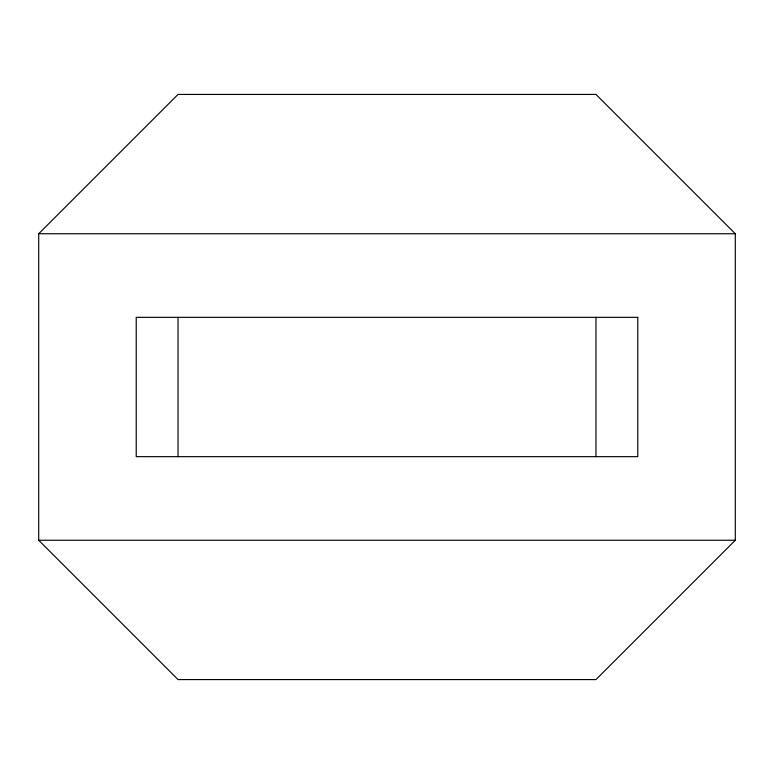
<?xml version="1.0" encoding="UTF-8"?>
<svg xmlns="http://www.w3.org/2000/svg" width="774" height="774" viewBox="0 0 774 774"><rect width="100%" height="100%" fill="white"/><g stroke="black" fill="none" stroke-linecap="round" stroke-linejoin="round"><path stroke-width="1.16" d="M38.7 233.748L178.02 94.428L595.98 94.428L735.3 233.748L735.3 540.252L595.98 679.572L178.02 679.572L38.7 540.252L38.7 233.748L735.3 233.748M38.7 540.252L735.3 540.252M595.98 317.34L595.98 456.66M178.02 317.34L178.02 456.66M637.776 317.34L136.224 317.34L136.224 456.66L637.776 456.66L637.776 317.34"/></g></svg>
